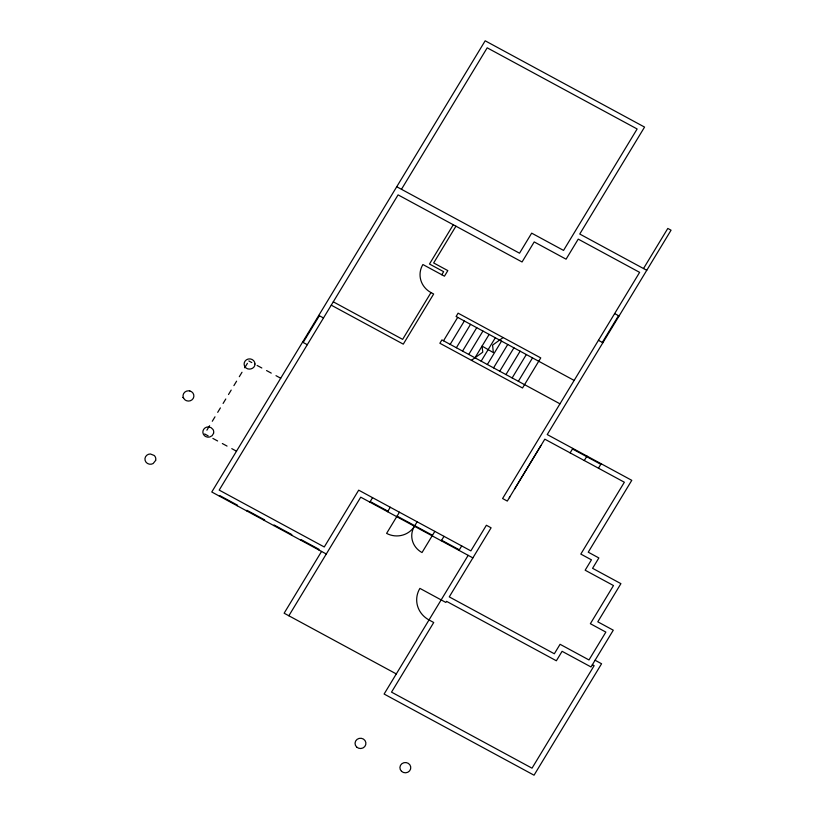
<?xml version="1.0" encoding="UTF-8"?>
<svg xmlns="http://www.w3.org/2000/svg" width="816" height="816" viewBox="0 0 816 816"><rect width="100%" height="100%" fill="white"/><g stroke="black" fill="none" stroke-linecap="round" stroke-linejoin="round"><path stroke-width="1.22" d="M509.776 497.005L507.307 501.075L502.595 498.525L639.622 272.36L578.238 239.129L566.08 259.182L534.205 241.924L522.056 261.977L398.086 194.871L219.188 490.1L324.268 546.975L358.693 490.161L470.863 550.882L486.387 525.259L491.099 527.809L449.259 596.884L554.329 653.769L560.072 644.293L588.989 659.95L605.86 632.094L590.366 623.71L613.489 585.551L585.154 570.211L591.447 559.837L580.819 554.084L624.362 482.225L544.813 439.171L514.478 489.233M509.327 497.729L540.886 445.638M584.297 460.54L586.99 456.083M206.897 430.185L209.6 425.728M212.293 421.27L214.996 416.813M217.699 412.355L220.402 407.898M223.094 403.441L225.797 398.983M228.5 394.526L231.203 390.079M233.896 385.621L236.599 381.164M239.302 376.706L242.005 372.249M244.698 367.792L247.401 363.334M303.154 342.475L319.362 315.741M401.462 189.302L487.203 47.818L637.133 128.979L563.55 250.41L531.675 233.152L519.527 253.205L396.739 186.742M219.443 496.148L219.779 495.598L237.487 505.186L237.15 505.736M246.595 510.857L246.932 510.296L264.649 519.884L264.302 520.435M453.278 224.747L429.481 264.017L443.649 271.687L441.793 274.747M273.748 525.555L274.094 524.994L291.802 534.582L291.465 535.143M455.94 226.185L433.663 262.946L447.831 270.616L444.455 276.185L422.902 264.527A21.757 20.553 0.7 0 0 430.991 292.577L433.653 294.015L403.277 344.148L331.255 305.164M430.991 292.577L402.645 339.364L333.285 301.818M300.91 540.253L301.247 539.692L318.954 549.28L318.617 549.841M443.516 340.782L457.694 317.383M321.565 551.432L284.131 613.214L396.29 673.924M450.167 344.383L464.345 320.984M288.854 615.764L360.723 497.179L472.872 557.889M456.368 347.738L470.546 324.34M369.872 502.126L372.565 497.668M462.56 351.094L476.738 327.695M468.761 354.45L482.939 331.051M474.963 357.806L489.141 334.407M387.58 511.714L390.283 507.256M481.154 361.162L495.332 337.763M487.356 364.517L501.534 341.119M399.432 512.213L386.6 533.378A20.4 19.268 0.7 0 0 414.436 526.249L417.139 521.801M493.558 367.873L507.736 344.474M499.749 371.229L513.927 347.83M505.951 374.575L520.129 351.186M512.152 377.93L526.33 354.542M518.354 381.286L532.522 357.898M434.846 531.379L422.015 552.554A20.4 19.268 0.7 0 1 414.436 526.249M441.293 540.794L443.996 536.336M459 550.382L461.703 545.924M468.17 555.339L384.112 694.039L534.041 775.2L601.576 663.755L595.078 660.246M643.508 268.546L667.804 228.439L671.058 230.194L547.23 434.561L631.778 480.328L588.244 552.187L598.862 557.94L592.579 568.313L620.915 583.654L597.791 621.812L613.285 630.197L591.008 666.958L562.091 651.311L556.359 660.776L446.546 601.341L445.873 602.453L419.903 588.387A24.48 23.123 0.7 0 0 429.002 619.946L433.724 622.506L391.527 692.131L532.022 768.182L594.15 665.662L592.385 664.703M602.31 342.414L618.518 315.67M570.129 452.87L572.822 448.412M598.465 468.211L601.157 463.753M471.434 360.325L482.776 352.175L482.052 346.096L493.343 352.604L492.589 345.117L503.125 337.549M646.762 270.3L579.748 234.029L644.558 127.082L485.173 40.8L211.772 491.997L326.288 553.993M614.652 313.579L619.079 315.976M598.444 340.313L602.881 342.72M574.148 380.429L456.083 316.516L458.102 313.171L540.753 357.908L522.526 387.988L439.875 343.25L441.905 339.905L559.97 403.818M572.485 448.973L600.821 464.314M318.77 315.415L323.493 317.975M302.573 342.159L307.295 344.709M248.839 360.968L251.787 362.569M257.101 365.446L261.824 367.996M266.546 370.556L271.269 373.116M275.992 375.666L280.714 378.226M182.743 397.412L183.427 397.78M370.209 501.575L387.916 511.153M397.066 516.11L432.48 535.286M441.629 540.233L459.347 549.821M204.622 433.939L208.162 435.856M212.884 438.416L217.607 440.966M222.329 443.527L227.052 446.087M231.775 448.637L236.497 451.197M254.99 364.007C255.082 369.209 247.35 371.015 244.851 366.608A5.437 5.141 0.7 0 1 248.115 359.06A5.437 5.141 0.7 0 1 254.99 364.007M155.642 460.428L153.122 463.559A5.437 5.141 0.7 0 1 145.126 460.459A5.437 5.141 0.7 0 1 150.358 453.971L154.214 455.471A5.437 5.141 0.7 0 1 155.642 460.418M213.547 433.367L212.15 435.673L209.712 437.009A5.437 5.141 0.7 0 1 202.898 432.735A5.437 5.141 0.7 0 1 208.264 426.911L210.987 427.594L212.986 429.471A5.437 5.141 0.7 0 1 213.547 433.367M189.842 390.966L188.435 390.793A5.437 5.141 0.7 0 0 183.202 397.27L184.62 399.575A5.437 5.141 0.7 0 0 193.178 398.483A5.437 5.141 0.7 0 0 189.842 390.966M356.643 747.028A5.437 5.141 0.7 0 0 365.741 744.702A5.437 5.141 0.7 0 0 359.05 738.419A5.437 5.141 0.7 0 0 356.643 747.028M401.513 771.314A5.437 5.141 0.7 0 0 410.601 768.988A5.437 5.141 0.7 0 0 403.91 762.705A5.437 5.141 0.7 0 0 401.513 771.314"/></g></svg>
